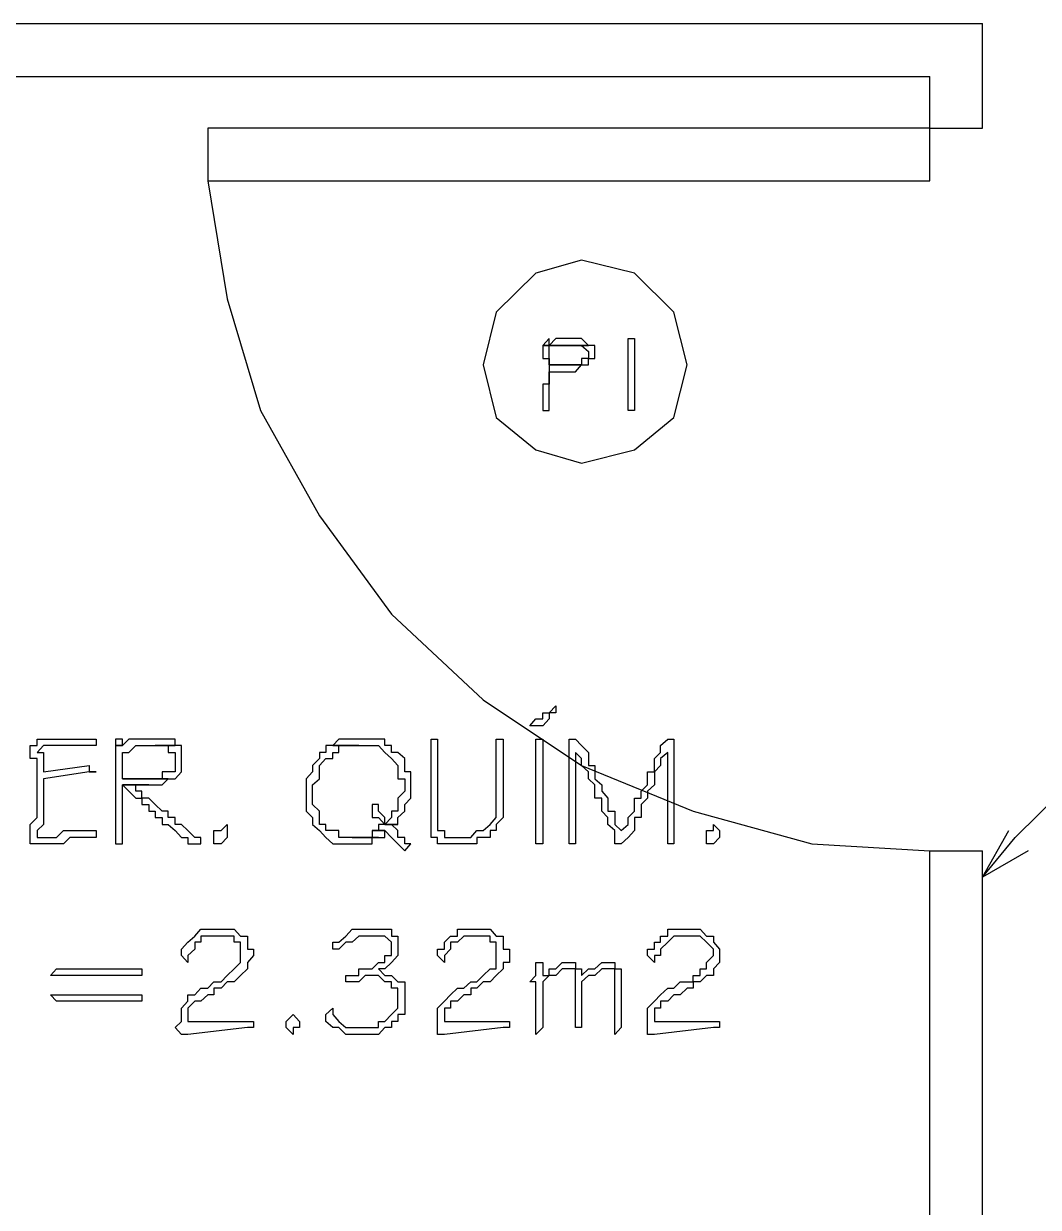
# Model space of a CAD drawing. Header units: millimetres. Extents: x -518.8 to -461.2, y 3.5 to 44.2.
# Drawn here: x -471.917 to -470.933, y 26.105 to 27.253 of the extents above; entities that cross this region are included whole.
import ezdxf

# ---------------------------------------------------------------- set-up
doc = ezdxf.new("R2010")
doc.units = ezdxf.units.MM
doc.header["$MEASUREMENT"] = 0
for name, color, linetype in [('10', 10, 'Continuous'), ('12', 12, 'Continuous'), ('16', 16, 'Continuous'), ('5', 5, 'Continuous'), ('6', 6, 'Continuous'), ('MYSOLIDS', 7, 'Continuous')]:
    doc.layers.add(name, color=color, linetype=linetype)

msp = doc.modelspace()

# ---------------------------------------------------------------- linework, layer by layer
at = {"layer": '10'}
for points in [[(-470.9872, 27.1511), (-470.9872, 27.2526)], [(-471.0384, 27.1511), (-471.0384, 27.2015)], [(-471.0384, 27.1511), (-470.9872, 27.1511)], [(-471.0384, 26.4503), (-470.9872, 26.4503)]]:
    msp.add_lwpolyline(points, dxfattribs=at)
at = {"layer": '12'}
msp.add_lwpolyline([(-471.2737, 26.9218), (-471.2865, 26.9729), (-471.3248, 27.0105), (-471.376, 27.0233), (-471.4203, 27.0105), (-471.4587, 26.9729), (-471.4714, 26.9218), (-471.4587, 26.8706), (-471.4203, 26.8391), (-471.376, 26.8263), (-471.3248, 26.8391), (-471.2865, 26.8706), (-471.2737, 26.9218)], dxfattribs=at)
at = {"layer": '16'}
for points in [[(-470.9872, 26.4248), (-470.9557, 26.4631), (-470.5098, 26.903), (-470.3128, 26.903)], [(-470.9429, 26.4503), (-470.9872, 26.4248), (-470.9617, 26.4699)]]:
    msp.add_lwpolyline(points, dxfattribs=at)
at = {"layer": '5'}
for points in [[(-472.5406, 27.2526), (-470.9872, 27.2526)], [(-472.5406, 27.2015), (-471.0384, 27.2015)], [(-471.7384, 27.1), (-471.0384, 27.1), (-471.0384, 27.1511), (-471.7384, 27.1511), (-471.7384, 27.1)], [(-471.5414, 25.6488), (-471.0384, 25.6488), (-471.0384, 26.4503)], [(-471.5414, 25.5977), (-470.9872, 25.5977), (-470.9872, 25.5977), (-470.9872, 26.4503)]]:
    msp.add_lwpolyline(points, dxfattribs=at)
at = {"layer": '6'}
msp.add_lwpolyline([(-471.7384, 27.1), (-471.7196, 26.9857), (-471.6872, 26.8774), (-471.6301, 26.7751), (-471.5602, 26.6797), (-471.4714, 26.5969), (-471.376, 26.533), (-471.2677, 26.4887), (-471.1527, 26.4571), (-471.0384, 26.4503)], dxfattribs=at)
at = {"layer": 'MYSOLIDS'}
for points in [[(-471.4075, 26.9473), (-471.4075, 26.9473), (-471.4136, 26.9406), (-471.4136, 26.9406), (-471.4136, 26.9406), (-471.382, 26.9406), (-471.382, 26.9406), (-471.382, 26.9406), (-471.376, 26.9406), (-471.376, 26.9406), (-471.376, 26.9406), (-471.3692, 26.9345), (-471.3692, 26.9345), (-471.3692, 26.9345), (-471.3692, 26.9278), (-471.376, 26.9278), (-471.376, 26.9278), (-471.376, 26.9218), (-471.382, 26.9218), (-471.382, 26.9218), (-471.382, 26.9218), (-471.388, 26.9218), (-471.388, 26.9218), (-471.3948, 26.9218), (-471.3948, 26.9218), (-471.4008, 26.9218), (-471.4075, 26.9218), (-471.376, 26.9218), (-471.376, 26.9218), (-471.3692, 26.9218), (-471.3692, 26.9278), (-471.3692, 26.9278), (-471.3632, 26.9278), (-471.3632, 26.9345), (-471.3632, 26.9345), (-471.3632, 26.9406), (-471.3692, 26.9406), (-471.3692, 26.9406), (-471.3692, 26.9406), (-471.4075, 26.9406), (-471.4075, 26.9473), (-471.4075, 26.9473), (-471.4075, 26.9473)], [(-471.382, 26.9473), (-471.388, 26.9473), (-471.388, 26.9473), (-471.3948, 26.9473), (-471.3948, 26.9473), (-471.4008, 26.9473), (-471.4008, 26.9473), (-471.4075, 26.9406), (-471.3692, 26.9406), (-471.376, 26.9473), (-471.376, 26.9473), (-471.382, 26.9473), (-471.382, 26.9473), (-471.382, 26.9473)], [(-471.3308, 26.8774), (-471.3308, 26.8834), (-471.3308, 26.8834), (-471.3308, 26.8834), (-471.3308, 26.8902), (-471.3308, 26.8902), (-471.3308, 26.8962), (-471.3308, 26.9022), (-471.3308, 26.9022), (-471.3308, 26.909), (-471.3308, 26.909), (-471.3308, 26.915), (-471.3308, 26.915), (-471.3308, 26.9218), (-471.3308, 26.9218), (-471.3308, 26.9278), (-471.3308, 26.9278), (-471.3308, 26.9278), (-471.3308, 26.9345), (-471.3308, 26.9345), (-471.3308, 26.9406), (-471.3308, 26.9406), (-471.3308, 26.9473), (-471.3308, 26.9473), (-471.3248, 26.9473), (-471.3248, 26.9473), (-471.3248, 26.9473), (-471.3248, 26.9473), (-471.3248, 26.9406), (-471.3248, 26.9406), (-471.3248, 26.9345), (-471.3248, 26.9345), (-471.3248, 26.9278), (-471.3248, 26.9278), (-471.3248, 26.9218), (-471.3248, 26.9218), (-471.3248, 26.915), (-471.3248, 26.915), (-471.3248, 26.909), (-471.3248, 26.909), (-471.3248, 26.9022), (-471.3248, 26.9022), (-471.3248, 26.8962), (-471.3248, 26.8962), (-471.3248, 26.8902), (-471.3248, 26.8902), (-471.3248, 26.8834), (-471.3248, 26.8834), (-471.3248, 26.8774), (-471.3248, 26.8774), (-471.3248, 26.8774), (-471.3248, 26.8774), (-471.3308, 26.8774), (-471.3308, 26.8774), (-471.3308, 26.8774), (-471.3308, 26.8774), (-471.3308, 26.8774), (-471.3308, 26.8774), (-471.3308, 26.8774), (-471.3308, 26.8774), (-471.3308, 26.8774)], [(-471.4136, 26.9406), (-471.4136, 26.9406), (-471.4136, 26.9406), (-471.4136, 26.9345), (-471.4136, 26.9345), (-471.4136, 26.9278), (-471.4075, 26.9278), (-471.4075, 26.9218), (-471.4075, 26.9218), (-471.4075, 26.915), (-471.4075, 26.915), (-471.4075, 26.909), (-471.4075, 26.909), (-471.4075, 26.903), (-471.4136, 26.903), (-471.4136, 26.8962), (-471.4136, 26.8962), (-471.4136, 26.8902), (-471.4136, 26.8902), (-471.4136, 26.8834), (-471.4136, 26.8834), (-471.4136, 26.8774), (-471.4136, 26.8774), (-471.4075, 26.8774), (-471.4075, 26.8774), (-471.4075, 26.8774), (-471.4075, 26.8774), (-471.4075, 26.8834), (-471.4075, 26.8834), (-471.4075, 26.8902), (-471.4075, 26.8902), (-471.4075, 26.8962), (-471.4075, 26.8962), (-471.4075, 26.903), (-471.4075, 26.909), (-471.4075, 26.909), (-471.4075, 26.909), (-471.4075, 26.915), (-471.4075, 26.915), (-471.4008, 26.915), (-471.4008, 26.915), (-471.4008, 26.915), (-471.3948, 26.915), (-471.388, 26.915), (-471.388, 26.915), (-471.382, 26.915), (-471.382, 26.915), (-471.376, 26.9218), (-471.376, 26.9218), (-471.376, 26.9218), (-471.4075, 26.9218), (-471.4075, 26.9218), (-471.4075, 26.9278), (-471.4075, 26.9278), (-471.4075, 26.9278), (-471.4075, 26.9345), (-471.4075, 26.9345), (-471.4075, 26.9406), (-471.4008, 26.9406), (-471.4008, 26.9406), (-471.3948, 26.9406), (-471.3948, 26.9406), (-471.3948, 26.9406), (-471.388, 26.9406), (-471.388, 26.9406), (-471.382, 26.9406), (-471.4136, 26.9406), (-471.4136, 26.9406)], [(-471.4263, 26.5714), (-471.4263, 26.5714), (-471.4203, 26.5782), (-471.4203, 26.5782), (-471.4136, 26.5782), (-471.4136, 26.5842), (-471.4075, 26.5842), (-471.4075, 26.5842), (-471.4008, 26.5909), (-471.4008, 26.5909), (-471.4008, 26.5909), (-471.4008, 26.5909), (-471.4008, 26.5909), (-471.4008, 26.5909), (-471.4008, 26.5842), (-471.4008, 26.5842), (-471.4075, 26.5842), (-471.4075, 26.5782), (-471.4075, 26.5782), (-471.4136, 26.5714), (-471.4203, 26.5714), (-471.4203, 26.5714), (-471.4263, 26.5714), (-471.4263, 26.5714), (-471.4263, 26.5714), (-471.4263, 26.5714), (-471.4263, 26.5714), (-471.4263, 26.5714), (-471.4263, 26.5714), (-471.4263, 26.5714), (-471.4263, 26.5714)], [(-471.8978, 26.527), (-471.8534, 26.533), (-471.8534, 26.533), (-471.8534, 26.527), (-471.8534, 26.527), (-471.8466, 26.527), (-471.8466, 26.527), (-471.8534, 26.527), (-471.8534, 26.527), (-471.8534, 26.527), (-471.8534, 26.527), (-471.8978, 26.5203), (-471.8978, 26.5142), (-471.8978, 26.5142), (-471.8978, 26.5142), (-471.8978, 26.5142), (-471.8978, 26.5082), (-471.8978, 26.5082), (-471.8978, 26.5015), (-471.8978, 26.4954), (-471.8978, 26.4954), (-471.8978, 26.4887), (-471.8978, 26.4827), (-471.8978, 26.4827), (-471.8978, 26.4759), (-471.9038, 26.4699), (-471.9038, 26.4631), (-471.9038, 26.4631), (-471.8978, 26.4631), (-471.891, 26.4631), (-471.885, 26.4631), (-471.885, 26.4631), (-471.8782, 26.4699), (-471.8722, 26.4699), (-471.8722, 26.4699), (-471.8654, 26.4699), (-471.8594, 26.4699), (-471.8594, 26.4699), (-471.8534, 26.4699), (-471.8534, 26.4699), (-471.8466, 26.4699), (-471.8466, 26.4699), (-471.8466, 26.4631), (-471.8466, 26.4631), (-471.8466, 26.4631), (-471.8534, 26.4631), (-471.8594, 26.4631), (-471.8594, 26.4631), (-471.8654, 26.4631), (-471.8654, 26.4631), (-471.8722, 26.4631), (-471.8782, 26.4571), (-471.885, 26.4571), (-471.885, 26.4571), (-471.891, 26.4571), (-471.8978, 26.4571), (-471.8978, 26.4571), (-471.9038, 26.4571), (-471.9038, 26.4571), (-471.9105, 26.4571), (-471.9105, 26.4571), (-471.9105, 26.4631), (-471.9105, 26.4631), (-471.9105, 26.4699), (-471.9105, 26.4699), (-471.9105, 26.4759), (-471.9105, 26.4759), (-471.9038, 26.4827), (-471.9038, 26.4887), (-471.9038, 26.4954), (-471.9038, 26.4954), (-471.9038, 26.5015), (-471.9038, 26.5082), (-471.9038, 26.5082), (-471.9038, 26.5142), (-471.9038, 26.5203), (-471.9038, 26.5203), (-471.9038, 26.527), (-471.9038, 26.533), (-471.9038, 26.5398), (-471.9105, 26.5398), (-471.9105, 26.5458), (-471.9105, 26.5458), (-471.9105, 26.5526), (-471.9105, 26.5526), (-471.9038, 26.5526), (-471.9038, 26.5526), (-471.9038, 26.5586), (-471.9038, 26.5586), (-471.8978, 26.5586), (-471.891, 26.5586), (-471.885, 26.5586), (-471.885, 26.5586), (-471.885, 26.5586), (-471.8782, 26.5586), (-471.8782, 26.5586), (-471.8722, 26.5586), (-471.8654, 26.5586), (-471.8594, 26.5586), (-471.8594, 26.5586), (-471.8534, 26.5586), (-471.8534, 26.5586), (-471.8534, 26.5586), (-471.8466, 26.5586), (-471.8466, 26.5586), (-471.8466, 26.5526), (-471.8466, 26.5526), (-471.8466, 26.5526), (-471.8466, 26.5526), (-471.8534, 26.5526), (-471.8534, 26.5526), (-471.8594, 26.5526), (-471.8654, 26.5526), (-471.8722, 26.5526), (-471.8782, 26.5526), (-471.885, 26.5526), (-471.891, 26.5526), (-471.891, 26.5526), (-471.8978, 26.5526), (-471.9038, 26.5458), (-471.8978, 26.5458), (-471.8978, 26.5398), (-471.8978, 26.5398), (-471.8978, 26.533), (-471.8978, 26.527), (-471.8978, 26.527), (-471.8978, 26.527), (-471.8978, 26.527), (-471.8978, 26.527)], [(-471.7895, 26.5586), (-471.7895, 26.5586), (-471.7895, 26.5586), (-471.7955, 26.5586), (-471.8023, 26.5586), (-471.8023, 26.5586), (-471.8083, 26.5586), (-471.8083, 26.5586), (-471.8151, 26.5586), (-471.8211, 26.5526), (-471.8278, 26.5526), (-471.8278, 26.4631), (-471.8278, 26.4571), (-471.8211, 26.4571), (-471.8211, 26.4571), (-471.8211, 26.4631), (-471.8211, 26.4631), (-471.8211, 26.5142), (-471.7955, 26.5142), (-471.7955, 26.5142), (-471.7895, 26.5142), (-471.7827, 26.5142), (-471.7827, 26.5142), (-471.7767, 26.5203), (-471.8211, 26.5203), (-471.8211, 26.5458), (-471.8211, 26.5458), (-471.8151, 26.5458), (-471.8083, 26.5526), (-471.8083, 26.5526), (-471.8023, 26.5526), (-471.7955, 26.5526), (-471.7895, 26.5526), (-471.7895, 26.5526), (-471.7699, 26.5526), (-471.7699, 26.5526), (-471.7699, 26.5586), (-471.7767, 26.5586), (-471.7827, 26.5586), (-471.7895, 26.5586), (-471.7895, 26.5586)], [(-471.8211, 26.5586), (-471.8278, 26.5586), (-471.8278, 26.5526), (-471.8211, 26.5526), (-471.8211, 26.5586), (-471.8211, 26.5586), (-471.8211, 26.5586)], [(-471.5918, 26.5586), (-471.5918, 26.5586), (-471.5985, 26.5586), (-471.5985, 26.5586), (-471.6045, 26.5586), (-471.6113, 26.5586), (-471.6113, 26.5586), (-471.6173, 26.5526), (-471.5918, 26.5526), (-471.5918, 26.5526), (-471.5857, 26.5526), (-471.579, 26.5526), (-471.579, 26.5526), (-471.573, 26.5526), (-471.5669, 26.5458), (-471.5669, 26.5458), (-471.5602, 26.5398), (-471.5602, 26.5398), (-471.5542, 26.533), (-471.5542, 26.533), (-471.5542, 26.527), (-471.5542, 26.5203), (-471.5474, 26.5203), (-471.5474, 26.5142), (-471.5474, 26.5142), (-471.5474, 26.5082), (-471.5542, 26.5015), (-471.5542, 26.5015), (-471.5542, 26.4954), (-471.5542, 26.4954), (-471.5542, 26.4887), (-471.5602, 26.4887), (-471.5602, 26.4827), (-471.5669, 26.4759), (-471.5542, 26.4759), (-471.5542, 26.4827), (-471.5542, 26.4827), (-471.5474, 26.4887), (-471.5474, 26.4954), (-471.5474, 26.4954), (-471.5414, 26.5015), (-471.5414, 26.5082), (-471.5414, 26.5082), (-471.5414, 26.5142), (-471.5414, 26.5142), (-471.5414, 26.5203), (-471.5414, 26.527), (-471.5474, 26.527), (-471.5474, 26.533), (-471.5474, 26.5398), (-471.5474, 26.5398), (-471.5542, 26.5458), (-471.5542, 26.5458), (-471.5602, 26.5458), (-471.5602, 26.5526), (-471.5669, 26.5526), (-471.5669, 26.5586), (-471.573, 26.5586), (-471.579, 26.5586), (-471.579, 26.5586), (-471.5857, 26.5586), (-471.5918, 26.5586), (-471.5918, 26.5586)], [(-471.5218, 26.5526), (-471.5218, 26.5586), (-471.5218, 26.5586), (-471.5218, 26.5586), (-471.5218, 26.5586), (-471.5158, 26.5586), (-471.5158, 26.5586), (-471.5158, 26.5526), (-471.5158, 26.5526), (-471.5158, 26.4827), (-471.5158, 26.4827), (-471.5158, 26.4759), (-471.5158, 26.4699), (-471.509, 26.4699), (-471.509, 26.4631), (-471.503, 26.4631), (-471.4963, 26.4631), (-471.4963, 26.4631), (-471.4963, 26.4631), (-471.4902, 26.4631), (-471.4835, 26.4631), (-471.4835, 26.4631), (-471.4775, 26.4699), (-471.4714, 26.4699), (-471.4714, 26.4699), (-471.4647, 26.4759), (-471.4647, 26.4759), (-471.4647, 26.4759), (-471.4587, 26.4827), (-471.4587, 26.4887), (-471.4587, 26.4887), (-471.4587, 26.4954), (-471.4587, 26.4954), (-471.4587, 26.5015), (-471.4587, 26.5082), (-471.4587, 26.5082), (-471.4587, 26.5142), (-471.4587, 26.5203), (-471.4587, 26.527), (-471.4587, 26.533), (-471.4587, 26.533), (-471.4587, 26.5398), (-471.4587, 26.5458), (-471.4587, 26.5526), (-471.4587, 26.5526), (-471.4587, 26.5526), (-471.4587, 26.5586), (-471.4587, 26.5586), (-471.4519, 26.5586), (-471.4519, 26.5586), (-471.4519, 26.5586), (-471.4519, 26.5526), (-471.4519, 26.5526), (-471.4519, 26.5458), (-471.4519, 26.5398), (-471.4519, 26.533), (-471.4519, 26.533), (-471.4519, 26.5203), (-471.4519, 26.5142), (-471.4519, 26.5142), (-471.4519, 26.5082), (-471.4519, 26.5015), (-471.4519, 26.4954), (-471.4519, 26.4954), (-471.4519, 26.4954), (-471.4519, 26.4887), (-471.4519, 26.4827), (-471.4519, 26.4827), (-471.4519, 26.4827), (-471.4587, 26.4759), (-471.4587, 26.4699), (-471.4647, 26.4699), (-471.4647, 26.4631), (-471.4714, 26.4631), (-471.4714, 26.4631), (-471.4775, 26.4631), (-471.4775, 26.4571), (-471.4835, 26.4571), (-471.4902, 26.4571), (-471.4963, 26.4571), (-471.4963, 26.4571), (-471.4963, 26.4571), (-471.503, 26.4571), (-471.509, 26.4571), (-471.5158, 26.4571), (-471.5158, 26.4631), (-471.5158, 26.4631), (-471.5218, 26.4631), (-471.5218, 26.4699), (-471.5218, 26.4759), (-471.5218, 26.4759), (-471.5218, 26.4827), (-471.5218, 26.4887), (-471.5218, 26.5526), (-471.5218, 26.5526), (-471.5218, 26.5526)], [(-471.4136, 26.5015), (-471.4136, 26.4954), (-471.4136, 26.4887), (-471.4136, 26.4887), (-471.4136, 26.4827), (-471.4136, 26.4759), (-471.4136, 26.4699), (-471.4136, 26.4631), (-471.4136, 26.4631), (-471.4136, 26.4631), (-471.4136, 26.4571), (-471.4136, 26.4571), (-471.4203, 26.4571), (-471.4203, 26.4571), (-471.4203, 26.4571), (-471.4203, 26.4571), (-471.4203, 26.4631), (-471.4203, 26.4631), (-471.4203, 26.4631), (-471.4203, 26.4631), (-471.4203, 26.4631), (-471.4203, 26.4699), (-471.4203, 26.4759), (-471.4203, 26.4759), (-471.4203, 26.4827), (-471.4203, 26.4887), (-471.4203, 26.4954), (-471.4203, 26.5015), (-471.4203, 26.5015), (-471.4203, 26.5082), (-471.4203, 26.5142), (-471.4203, 26.5203), (-471.4203, 26.5203), (-471.4203, 26.527), (-471.4203, 26.533), (-471.4203, 26.5398), (-471.4203, 26.5398), (-471.4203, 26.5458), (-471.4203, 26.5526), (-471.4203, 26.5526), (-471.4203, 26.5526), (-471.4203, 26.5526), (-471.4203, 26.5586), (-471.4203, 26.5586), (-471.4203, 26.5586), (-471.4203, 26.5586), (-471.4136, 26.5586), (-471.4136, 26.5586), (-471.4136, 26.5526), (-471.4136, 26.5526), (-471.4136, 26.5458), (-471.4136, 26.5458), (-471.4136, 26.5458), (-471.4136, 26.5398), (-471.4136, 26.533), (-471.4136, 26.533), (-471.4136, 26.527), (-471.4136, 26.5203), (-471.4136, 26.5142), (-471.4136, 26.5142), (-471.4136, 26.5082), (-471.4136, 26.5015), (-471.4136, 26.5015), (-471.4136, 26.5015), (-471.4136, 26.5015), (-471.4136, 26.5015)], [(-471.382, 26.5458), (-471.382, 26.5398), (-471.382, 26.533), (-471.382, 26.527), (-471.382, 26.527), (-471.382, 26.5203), (-471.382, 26.5142), (-471.382, 26.5142), (-471.382, 26.5082), (-471.382, 26.5015), (-471.382, 26.5015), (-471.382, 26.4954), (-471.382, 26.4954), (-471.382, 26.4887), (-471.382, 26.4827), (-471.382, 26.4827), (-471.382, 26.4759), (-471.382, 26.4699), (-471.382, 26.4699), (-471.382, 26.4631), (-471.382, 26.4571), (-471.382, 26.4571), (-471.382, 26.4571), (-471.382, 26.4571), (-471.388, 26.4571), (-471.388, 26.4571), (-471.388, 26.4631), (-471.388, 26.4631), (-471.388, 26.4631), (-471.388, 26.4631), (-471.388, 26.4699), (-471.388, 26.4759), (-471.388, 26.4759), (-471.388, 26.4827), (-471.388, 26.4887), (-471.388, 26.4954), (-471.388, 26.4954), (-471.388, 26.5015), (-471.388, 26.5082), (-471.388, 26.5142), (-471.388, 26.5142), (-471.388, 26.5203), (-471.388, 26.527), (-471.388, 26.533), (-471.388, 26.533), (-471.388, 26.5398), (-471.388, 26.5458), (-471.388, 26.5458), (-471.388, 26.5458), (-471.388, 26.5526), (-471.388, 26.5526), (-471.388, 26.5586), (-471.388, 26.5586), (-471.382, 26.5586), (-471.382, 26.5586), (-471.382, 26.5586), (-471.376, 26.5526), (-471.376, 26.5526), (-471.3692, 26.5458), (-471.3692, 26.5398), (-471.3692, 26.5398), (-471.3692, 26.533), (-471.3632, 26.533), (-471.3632, 26.527), (-471.3632, 26.527), (-471.3632, 26.5203), (-471.3564, 26.5142), (-471.3564, 26.5142), (-471.3564, 26.5082), (-471.3504, 26.5015), (-471.3504, 26.5015), (-471.3504, 26.4954), (-471.3504, 26.4887), (-471.3436, 26.4887), (-471.3436, 26.4827), (-471.3436, 26.4759), (-471.3376, 26.4699), (-471.3376, 26.4699), (-471.3376, 26.4699), (-471.3376, 26.4699), (-471.3376, 26.4699), (-471.3308, 26.4759), (-471.3308, 26.4827), (-471.3308, 26.4827), (-471.3248, 26.4887), (-471.3248, 26.4887), (-471.3248, 26.4954), (-471.3248, 26.5015), (-471.3181, 26.5015), (-471.3181, 26.5082), (-471.3121, 26.5142), (-471.3121, 26.5203), (-471.3121, 26.527), (-471.3053, 26.527), (-471.3053, 26.533), (-471.3053, 26.5398), (-471.2993, 26.5458), (-471.2993, 26.5458), (-471.2993, 26.5458), (-471.2993, 26.5526), (-471.2925, 26.5586), (-471.2925, 26.5586), (-471.2925, 26.5586), (-471.2925, 26.5586), (-471.2865, 26.5586), (-471.2865, 26.5586), (-471.2865, 26.5526), (-471.2865, 26.5526), (-471.2865, 26.4631), (-471.2865, 26.4571), (-471.2865, 26.4571), (-471.2925, 26.4571), (-471.2925, 26.4571), (-471.2925, 26.4571), (-471.2925, 26.4571), (-471.2925, 26.4631), (-471.2925, 26.4631), (-471.2925, 26.5458), (-471.2993, 26.5398), (-471.2993, 26.533), (-471.3053, 26.527), (-471.3053, 26.5203), (-471.3053, 26.5142), (-471.3121, 26.5082), (-471.3121, 26.5015), (-471.3121, 26.5015), (-471.3181, 26.4954), (-471.3181, 26.4887), (-471.3181, 26.4887), (-471.3181, 26.4827), (-471.3248, 26.4827), (-471.3248, 26.4759), (-471.3248, 26.4759), (-471.3248, 26.4759), (-471.3248, 26.4699), (-471.3308, 26.4631), (-471.3308, 26.4631), (-471.3376, 26.4571), (-471.3376, 26.4571), (-471.3376, 26.4571), (-471.3436, 26.4571), (-471.3436, 26.4571), (-471.3436, 26.4631), (-471.3436, 26.4631), (-471.3436, 26.4699), (-471.3436, 26.4699), (-471.3504, 26.4759), (-471.3504, 26.4827), (-471.3504, 26.4827), (-471.3564, 26.4887), (-471.3564, 26.4954), (-471.3564, 26.5015), (-471.3632, 26.5015), (-471.3632, 26.5082), (-471.3632, 26.5142), (-471.3632, 26.5142), (-471.3692, 26.5203), (-471.3692, 26.527), (-471.3692, 26.527), (-471.376, 26.533), (-471.376, 26.533), (-471.376, 26.5398), (-471.376, 26.5398), (-471.382, 26.5458), (-471.382, 26.5458), (-471.382, 26.5458), (-471.382, 26.5458)], [(-471.7699, 26.5526), (-471.7895, 26.5526), (-471.7895, 26.5526), (-471.7827, 26.5526), (-471.7767, 26.5526), (-471.7767, 26.5458), (-471.7699, 26.5458), (-471.7699, 26.5458), (-471.7699, 26.5398), (-471.7699, 26.533), (-471.7699, 26.533), (-471.7699, 26.527), (-471.7767, 26.527), (-471.7827, 26.527), (-471.7827, 26.5203), (-471.7827, 26.5203), (-471.7895, 26.5203), (-471.7955, 26.5203), (-471.7955, 26.5203), (-471.8023, 26.5203), (-471.8083, 26.5203), (-471.8151, 26.5203), (-471.8211, 26.5203), (-471.7767, 26.5203), (-471.7767, 26.5203), (-471.7699, 26.5203), (-471.7699, 26.5203), (-471.7639, 26.527), (-471.7639, 26.527), (-471.7639, 26.533), (-471.7639, 26.5398), (-471.7639, 26.5398), (-471.7639, 26.5458), (-471.7639, 26.5526), (-471.7699, 26.5526), (-471.7699, 26.5526)], [(-471.6173, 26.5526), (-471.6241, 26.5526), (-471.6241, 26.5458), (-471.6301, 26.5458), (-471.6301, 26.5458), (-471.6301, 26.5398), (-471.6369, 26.533), (-471.6369, 26.533), (-471.6369, 26.527), (-471.6369, 26.527), (-471.6429, 26.5203), (-471.6429, 26.5142), (-471.6429, 26.5082), (-471.6429, 26.5082), (-471.6429, 26.5015), (-471.6429, 26.4954), (-471.6429, 26.4954), (-471.6429, 26.4887), (-471.6369, 26.4827), (-471.6369, 26.4827), (-471.6369, 26.4759), (-471.6301, 26.4699), (-471.6301, 26.4699), (-471.6301, 26.4699), (-471.6241, 26.4631), (-471.6241, 26.4631), (-471.6173, 26.4571), (-471.6113, 26.4571), (-471.6113, 26.4571), (-471.6045, 26.4571), (-471.5985, 26.4571), (-471.5918, 26.4571), (-471.5918, 26.4571), (-471.5857, 26.4571), (-471.579, 26.4571), (-471.579, 26.4631), (-471.573, 26.4631), (-471.5985, 26.4631), (-471.5985, 26.4631), (-471.6045, 26.4631), (-471.6113, 26.4631), (-471.6113, 26.4699), (-471.6173, 26.4699), (-471.6241, 26.4699), (-471.6241, 26.4759), (-471.6241, 26.4759), (-471.6301, 26.4759), (-471.6301, 26.4827), (-471.6301, 26.4887), (-471.6301, 26.4887), (-471.6369, 26.4954), (-471.6369, 26.5015), (-471.6369, 26.5082), (-471.6369, 26.5082), (-471.6369, 26.5142), (-471.6369, 26.5142), (-471.6301, 26.5203), (-471.6301, 26.527), (-471.6301, 26.527), (-471.6301, 26.533), (-471.6241, 26.5398), (-471.6241, 26.5398), (-471.6173, 26.5398), (-471.6173, 26.5458), (-471.6113, 26.5458), (-471.6113, 26.5526), (-471.6045, 26.5526), (-471.5985, 26.5526), (-471.5985, 26.5526), (-471.5918, 26.5526), (-471.6173, 26.5526), (-471.6173, 26.5526)], [(-471.7955, 26.5142), (-471.8211, 26.5142), (-471.8151, 26.5082), (-471.8151, 26.5082), (-471.8083, 26.5015), (-471.8023, 26.5015), (-471.8023, 26.4954), (-471.7955, 26.4954), (-471.7955, 26.4887), (-471.7895, 26.4887), (-471.7895, 26.4827), (-471.7827, 26.4827), (-471.7827, 26.4759), (-471.7767, 26.4759), (-471.7767, 26.4759), (-471.7699, 26.4699), (-471.7699, 26.4699), (-471.7639, 26.4631), (-471.7579, 26.4631), (-471.7579, 26.4571), (-471.7511, 26.4571), (-471.7511, 26.4571), (-471.7451, 26.4571), (-471.7451, 26.4571), (-471.7451, 26.4571), (-471.7451, 26.4571), (-471.7451, 26.4631), (-471.7511, 26.4631), (-471.7511, 26.4631), (-471.7579, 26.4699), (-471.7579, 26.4699), (-471.7579, 26.4699), (-471.7639, 26.4759), (-471.7699, 26.4759), (-471.7699, 26.4827), (-471.7767, 26.4827), (-471.7767, 26.4887), (-471.7827, 26.4887), (-471.7827, 26.4887), (-471.7895, 26.4954), (-471.7895, 26.4954), (-471.7955, 26.5015), (-471.8023, 26.5015), (-471.8023, 26.5082), (-471.8083, 26.5082), (-471.8083, 26.5142), (-471.8083, 26.5142), (-471.8023, 26.5142), (-471.7955, 26.5142), (-471.7955, 26.5142)], [(-471.579, 26.4954), (-471.579, 26.4954), (-471.579, 26.4887), (-471.579, 26.4887), (-471.579, 26.4887), (-471.579, 26.4827), (-471.573, 26.4827), (-471.5669, 26.4759), (-471.5669, 26.4759), (-471.573, 26.4759), (-471.573, 26.4699), (-471.579, 26.4699), (-471.5669, 26.4699), (-471.5602, 26.4631), (-471.5602, 26.4631), (-471.5542, 26.4571), (-471.5542, 26.4571), (-471.5474, 26.4503), (-471.5474, 26.4503), (-471.5474, 26.4503), (-471.5414, 26.4571), (-471.5474, 26.4571), (-471.5474, 26.4631), (-471.5542, 26.4631), (-471.5542, 26.4699), (-471.5602, 26.4759), (-471.5542, 26.4759), (-471.5669, 26.4759), (-471.5669, 26.4827), (-471.5669, 26.4827), (-471.573, 26.4887), (-471.573, 26.4887), (-471.573, 26.4954), (-471.579, 26.4954), (-471.579, 26.4954)], [(-471.7256, 26.4571), (-471.7324, 26.4571), (-471.7324, 26.4571), (-471.7324, 26.4631), (-471.7324, 26.4631), (-471.7324, 26.4699), (-471.7256, 26.4699), (-471.7256, 26.4699), (-471.7196, 26.4759), (-471.7196, 26.4699), (-471.7196, 26.4699), (-471.7196, 26.4699), (-471.7196, 26.4699), (-471.7196, 26.4631), (-471.7196, 26.4631), (-471.7256, 26.4571), (-471.7256, 26.4571), (-471.7256, 26.4571), (-471.7256, 26.4571), (-471.7256, 26.4571)], [(-471.2481, 26.4571), (-471.2549, 26.4571), (-471.2549, 26.4571), (-471.2549, 26.4631), (-471.2549, 26.4631), (-471.2549, 26.4699), (-471.2549, 26.4699), (-471.2481, 26.4699), (-471.2481, 26.4759), (-471.2421, 26.4699), (-471.2421, 26.4699), (-471.2421, 26.4699), (-471.2421, 26.4699), (-471.2421, 26.4631), (-471.2421, 26.4631), (-471.2481, 26.4571), (-471.2481, 26.4571), (-471.2481, 26.4571), (-471.2481, 26.4571), (-471.2481, 26.4571)], [(-471.579, 26.4699), (-471.579, 26.4631), (-471.5857, 26.4631), (-471.5857, 26.4631), (-471.5918, 26.4631), (-471.5985, 26.4631), (-471.573, 26.4631), (-471.5669, 26.4631), (-471.5669, 26.4699), (-471.579, 26.4699), (-471.579, 26.4699)], [(-471.7579, 26.2849), (-471.7, 26.2849), (-471.694, 26.2849), (-471.694, 26.2849), (-471.694, 26.2789), (-471.694, 26.2789), (-471.694, 26.2789), (-471.694, 26.2789), (-471.7, 26.2789), (-471.7, 26.2789), (-471.7579, 26.2721), (-471.7639, 26.2721), (-471.7639, 26.2721), (-471.7639, 26.2721), (-471.7639, 26.2721), (-471.7639, 26.2721), (-471.7639, 26.2721), (-471.7699, 26.2789), (-471.7699, 26.2789), (-471.7639, 26.2849), (-471.7639, 26.2917), (-471.7639, 26.2917), (-471.7639, 26.2977), (-471.7639, 26.2977), (-471.7579, 26.3045), (-471.7579, 26.3045), (-471.7579, 26.3105), (-471.7511, 26.3105), (-471.7511, 26.3105), (-471.7451, 26.3172), (-471.7451, 26.3172), (-471.7384, 26.3172), (-471.7324, 26.3233), (-471.7256, 26.3233), (-471.7256, 26.3233), (-471.7196, 26.3293), (-471.7196, 26.3293), (-471.7196, 26.3293), (-471.7128, 26.336), (-471.7128, 26.336), (-471.7068, 26.3421), (-471.7068, 26.3421), (-471.7068, 26.3488), (-471.7068, 26.3488), (-471.7068, 26.3548), (-471.7068, 26.3616), (-471.7068, 26.3616), (-471.7128, 26.3616), (-471.7128, 26.3676), (-471.7196, 26.3676), (-471.7256, 26.3676), (-471.7256, 26.3676), (-471.7324, 26.3676), (-471.7384, 26.3676), (-471.7384, 26.3676), (-471.7451, 26.3676), (-471.7451, 26.3616), (-471.7511, 26.3616), (-471.7511, 26.3548), (-471.7511, 26.3548), (-471.7579, 26.3488), (-471.7579, 26.3488), (-471.7579, 26.3488), (-471.7579, 26.3421), (-471.7639, 26.3488), (-471.7639, 26.3488), (-471.7639, 26.3488), (-471.7639, 26.3488), (-471.7639, 26.3548), (-471.7639, 26.3548), (-471.7579, 26.3616), (-471.7579, 26.3616), (-471.7579, 26.3616), (-471.7511, 26.3676), (-471.7511, 26.3676), (-471.7451, 26.3744), (-471.7451, 26.3744), (-471.7384, 26.3744), (-471.7324, 26.3744), (-471.7256, 26.3744), (-471.7256, 26.3744), (-471.7196, 26.3744), (-471.7196, 26.3744), (-471.7128, 26.3744), (-471.7068, 26.3676), (-471.7068, 26.3676), (-471.7068, 26.3676), (-471.7, 26.3676), (-471.7, 26.3616), (-471.7, 26.3548), (-471.694, 26.3548), (-471.694, 26.3488), (-471.7, 26.3421), (-471.7, 26.3421), (-471.7, 26.336), (-471.7, 26.336), (-471.7068, 26.3293), (-471.7068, 26.3293), (-471.7068, 26.3293), (-471.7128, 26.3233), (-471.7128, 26.3233), (-471.7196, 26.3233), (-471.7256, 26.3172), (-471.7324, 26.3172), (-471.7324, 26.3105), (-471.7384, 26.3105), (-471.7384, 26.3105), (-471.7451, 26.3045), (-471.7511, 26.3045), (-471.7511, 26.3045), (-471.7579, 26.2977), (-471.7579, 26.2977), (-471.7579, 26.2917), (-471.7579, 26.2849), (-471.7579, 26.2849), (-471.7579, 26.2849), (-471.7579, 26.2849), (-471.7579, 26.2849)], [(-471.573, 26.336), (-471.5669, 26.3293), (-471.5669, 26.3293), (-471.5602, 26.3293), (-471.5542, 26.3233), (-471.5542, 26.3233), (-471.5474, 26.3233), (-471.5474, 26.3172), (-471.5474, 26.3105), (-471.5474, 26.3105), (-471.5474, 26.3045), (-471.5474, 26.2977), (-471.5474, 26.2977), (-471.5474, 26.2917), (-471.5542, 26.2917), (-471.5542, 26.2849), (-471.5602, 26.2849), (-471.5602, 26.2789), (-471.5602, 26.2789), (-471.5669, 26.2789), (-471.573, 26.2721), (-471.573, 26.2721), (-471.579, 26.2721), (-471.5857, 26.2721), (-471.5918, 26.2721), (-471.5918, 26.2721), (-471.5985, 26.2721), (-471.6045, 26.2721), (-471.6045, 26.2721), (-471.6113, 26.2789), (-471.6173, 26.2789), (-471.6173, 26.2789), (-471.6241, 26.2849), (-471.6241, 26.2849), (-471.6241, 26.2917), (-471.6241, 26.2917), (-471.6241, 26.2917), (-471.6173, 26.2977), (-471.6173, 26.2977), (-471.6173, 26.2917), (-471.6173, 26.2917), (-471.6173, 26.2917), (-471.6173, 26.2917), (-471.6113, 26.2849), (-471.6113, 26.2849), (-471.6045, 26.2789), (-471.6045, 26.2789), (-471.5985, 26.2789), (-471.5918, 26.2789), (-471.5918, 26.2789), (-471.5857, 26.2789), (-471.5857, 26.2789), (-471.579, 26.2789), (-471.573, 26.2789), (-471.573, 26.2849), (-471.5669, 26.2849), (-471.5669, 26.2849), (-471.5602, 26.2917), (-471.5602, 26.2917), (-471.5542, 26.2977), (-471.5542, 26.2977), (-471.5542, 26.3045), (-471.5542, 26.3045), (-471.5542, 26.3105), (-471.5542, 26.3172), (-471.5602, 26.3172), (-471.5602, 26.3233), (-471.5669, 26.3233), (-471.5669, 26.3233), (-471.573, 26.3293), (-471.579, 26.3293), (-471.579, 26.3293), (-471.579, 26.3293), (-471.5857, 26.3293), (-471.5918, 26.3233), (-471.5918, 26.3233), (-471.5985, 26.3233), (-471.6045, 26.3233), (-471.6045, 26.3233), (-471.6045, 26.3233), (-471.6045, 26.3293), (-471.6045, 26.3293), (-471.6045, 26.3293), (-471.5985, 26.3293), (-471.5918, 26.3293), (-471.5918, 26.336), (-471.5857, 26.336), (-471.5857, 26.336), (-471.579, 26.336), (-471.573, 26.3421), (-471.573, 26.3421), (-471.5669, 26.3421), (-471.5669, 26.3488), (-471.5602, 26.3488), (-471.5602, 26.3548), (-471.5602, 26.3548), (-471.5602, 26.3616), (-471.5669, 26.3676), (-471.5669, 26.3676), (-471.5669, 26.3676), (-471.573, 26.3676), (-471.579, 26.3676), (-471.579, 26.3676), (-471.5857, 26.3676), (-471.5918, 26.3676), (-471.5918, 26.3676), (-471.5985, 26.3616), (-471.6045, 26.3616), (-471.6045, 26.3616), (-471.6045, 26.3616), (-471.6113, 26.3548), (-471.6113, 26.3548), (-471.6113, 26.3548), (-471.6113, 26.3548), (-471.6173, 26.3548), (-471.6173, 26.3548), (-471.6173, 26.3548), (-471.6173, 26.3548), (-471.6173, 26.3616), (-471.6173, 26.3616), (-471.6113, 26.3616), (-471.6113, 26.3616), (-471.6045, 26.3676), (-471.6045, 26.3676), (-471.5985, 26.3744), (-471.5985, 26.3744), (-471.5918, 26.3744), (-471.5857, 26.3744), (-471.5857, 26.3744), (-471.579, 26.3744), (-471.579, 26.3744), (-471.573, 26.3744), (-471.5669, 26.3744), (-471.5669, 26.3744), (-471.5602, 26.3744), (-471.5602, 26.3676), (-471.5542, 26.3676), (-471.5542, 26.3616), (-471.5542, 26.3616), (-471.5542, 26.3548), (-471.5542, 26.3548), (-471.5542, 26.3488), (-471.5602, 26.3421), (-471.5602, 26.3421), (-471.5602, 26.3421), (-471.5669, 26.336), (-471.5669, 26.336), (-471.573, 26.336), (-471.573, 26.336), (-471.573, 26.336), (-471.573, 26.336), (-471.573, 26.336)], [(-471.509, 26.2849), (-471.4519, 26.2849), (-471.4459, 26.2849), (-471.4459, 26.2849), (-471.4459, 26.2789), (-471.4459, 26.2789), (-471.4459, 26.2789), (-471.4459, 26.2789), (-471.4519, 26.2789), (-471.4519, 26.2789), (-471.509, 26.2721), (-471.509, 26.2721), (-471.509, 26.2721), (-471.5158, 26.2721), (-471.5158, 26.2721), (-471.5158, 26.2721), (-471.5158, 26.2721), (-471.5158, 26.2789), (-471.5158, 26.2789), (-471.5158, 26.2849), (-471.5158, 26.2917), (-471.5158, 26.2917), (-471.5158, 26.2977), (-471.5158, 26.2977), (-471.509, 26.3045), (-471.509, 26.3045), (-471.503, 26.3105), (-471.503, 26.3105), (-471.503, 26.3105), (-471.4963, 26.3172), (-471.4963, 26.3172), (-471.4902, 26.3172), (-471.4835, 26.3233), (-471.4775, 26.3233), (-471.4775, 26.3233), (-471.4714, 26.3293), (-471.4714, 26.3293), (-471.4714, 26.3293), (-471.4647, 26.336), (-471.4587, 26.336), (-471.4587, 26.3421), (-471.4587, 26.3421), (-471.4587, 26.3488), (-471.4587, 26.3488), (-471.4587, 26.3548), (-471.4587, 26.3616), (-471.4587, 26.3616), (-471.4647, 26.3616), (-471.4647, 26.3676), (-471.4714, 26.3676), (-471.4714, 26.3676), (-471.4775, 26.3676), (-471.4835, 26.3676), (-471.4902, 26.3676), (-471.4902, 26.3676), (-471.4902, 26.3676), (-471.4963, 26.3616), (-471.503, 26.3616), (-471.503, 26.3548), (-471.503, 26.3548), (-471.509, 26.3488), (-471.509, 26.3488), (-471.509, 26.3488), (-471.509, 26.3421), (-471.5158, 26.3488), (-471.5158, 26.3488), (-471.5158, 26.3488), (-471.5158, 26.3488), (-471.5158, 26.3548), (-471.509, 26.3548), (-471.509, 26.3616), (-471.509, 26.3616), (-471.509, 26.3616), (-471.503, 26.3676), (-471.4963, 26.3676), (-471.4963, 26.3744), (-471.4963, 26.3744), (-471.4902, 26.3744), (-471.4835, 26.3744), (-471.4775, 26.3744), (-471.4775, 26.3744), (-471.4714, 26.3744), (-471.4714, 26.3744), (-471.4647, 26.3744), (-471.4587, 26.3676), (-471.4587, 26.3676), (-471.4587, 26.3676), (-471.4519, 26.3676), (-471.4519, 26.3616), (-471.4519, 26.3548), (-471.4459, 26.3548), (-471.4459, 26.3488), (-471.4459, 26.3421), (-471.4519, 26.3421), (-471.4519, 26.336), (-471.4519, 26.336), (-471.4587, 26.3293), (-471.4587, 26.3293), (-471.4587, 26.3293), (-471.4647, 26.3233), (-471.4647, 26.3233), (-471.4714, 26.3233), (-471.4775, 26.3172), (-471.4835, 26.3172), (-471.4835, 26.3105), (-471.4902, 26.3105), (-471.4902, 26.3105), (-471.4963, 26.3045), (-471.503, 26.3045), (-471.503, 26.3045), (-471.503, 26.2977), (-471.509, 26.2977), (-471.509, 26.2917), (-471.509, 26.2849), (-471.509, 26.2849), (-471.509, 26.2849), (-471.509, 26.2849), (-471.509, 26.2849)], [(-471.3053, 26.2849), (-471.2481, 26.2849), (-471.2421, 26.2849), (-471.2421, 26.2849), (-471.2421, 26.2789), (-471.2421, 26.2789), (-471.2421, 26.2789), (-471.2421, 26.2789), (-471.2481, 26.2789), (-471.2481, 26.2789), (-471.3053, 26.2721), (-471.3053, 26.2721), (-471.3053, 26.2721), (-471.3121, 26.2721), (-471.3121, 26.2721), (-471.3121, 26.2721), (-471.3121, 26.2721), (-471.3121, 26.2789), (-471.3121, 26.2789), (-471.3121, 26.2849), (-471.3121, 26.2917), (-471.3121, 26.2917), (-471.3121, 26.2977), (-471.3121, 26.2977), (-471.3053, 26.3045), (-471.3053, 26.3045), (-471.2993, 26.3105), (-471.2993, 26.3105), (-471.2993, 26.3105), (-471.2925, 26.3172), (-471.2925, 26.3172), (-471.2865, 26.3172), (-471.2805, 26.3233), (-471.2737, 26.3233), (-471.2677, 26.3233), (-471.2677, 26.3293), (-471.2609, 26.3293), (-471.2609, 26.3293), (-471.2609, 26.336), (-471.2549, 26.336), (-471.2549, 26.3421), (-471.2549, 26.3421), (-471.2481, 26.3488), (-471.2481, 26.3488), (-471.2481, 26.3548), (-471.2549, 26.3616), (-471.2549, 26.3616), (-471.2549, 26.3616), (-471.2609, 26.3676), (-471.2677, 26.3676), (-471.2677, 26.3676), (-471.2737, 26.3676), (-471.2805, 26.3676), (-471.2805, 26.3676), (-471.2865, 26.3676), (-471.2865, 26.3676), (-471.2925, 26.3616), (-471.2925, 26.3616), (-471.2993, 26.3548), (-471.2993, 26.3548), (-471.2993, 26.3488), (-471.3053, 26.3488), (-471.3053, 26.3488), (-471.3053, 26.3421), (-471.3121, 26.3488), (-471.3121, 26.3488), (-471.3121, 26.3488), (-471.3121, 26.3488), (-471.3121, 26.3548), (-471.3053, 26.3548), (-471.3053, 26.3616), (-471.2993, 26.3616), (-471.2993, 26.3616), (-471.2993, 26.3676), (-471.2925, 26.3676), (-471.2925, 26.3744), (-471.2865, 26.3744), (-471.2865, 26.3744), (-471.2805, 26.3744), (-471.2737, 26.3744), (-471.2737, 26.3744), (-471.2677, 26.3744), (-471.2609, 26.3744), (-471.2609, 26.3744), (-471.2549, 26.3676), (-471.2549, 26.3676), (-471.2549, 26.3676), (-471.2481, 26.3676), (-471.2481, 26.3616), (-471.2421, 26.3548), (-471.2421, 26.3548), (-471.2421, 26.3488), (-471.2421, 26.3421), (-471.2421, 26.3421), (-471.2481, 26.336), (-471.2481, 26.336), (-471.2481, 26.3293), (-471.2549, 26.3293), (-471.2549, 26.3293), (-471.2609, 26.3233), (-471.2609, 26.3233), (-471.2677, 26.3233), (-471.2677, 26.3172), (-471.2737, 26.3172), (-471.2805, 26.3105), (-471.2865, 26.3105), (-471.2865, 26.3105), (-471.2925, 26.3045), (-471.2925, 26.3045), (-471.2993, 26.3045), (-471.2993, 26.2977), (-471.3053, 26.2977), (-471.3053, 26.2917), (-471.3053, 26.2849), (-471.3053, 26.2849), (-471.3053, 26.2849), (-471.3053, 26.2849), (-471.3053, 26.2849)], [(-471.376, 26.3293), (-471.376, 26.3293), (-471.3692, 26.336), (-471.3632, 26.336), (-471.3632, 26.336), (-471.3564, 26.3421), (-471.3504, 26.3421), (-471.3504, 26.3421), (-471.3436, 26.3421), (-471.3436, 26.336), (-471.3376, 26.336), (-471.3376, 26.3293), (-471.3376, 26.3293), (-471.3376, 26.3233), (-471.3376, 26.3172), (-471.3376, 26.3105), (-471.3376, 26.3105), (-471.3376, 26.3045), (-471.3376, 26.2977), (-471.3376, 26.2917), (-471.3376, 26.2917), (-471.3376, 26.2849), (-471.3376, 26.2849), (-471.3376, 26.2789), (-471.3376, 26.2789), (-471.3376, 26.2789), (-471.3376, 26.2789), (-471.3436, 26.2721), (-471.3436, 26.2721), (-471.3436, 26.2789), (-471.3436, 26.2789), (-471.3436, 26.2789), (-471.3436, 26.2849), (-471.3436, 26.2849), (-471.3436, 26.2917), (-471.3436, 26.2977), (-471.3436, 26.3045), (-471.3436, 26.3045), (-471.3436, 26.3105), (-471.3436, 26.3105), (-471.3436, 26.3172), (-471.3436, 26.3233), (-471.3436, 26.3293), (-471.3436, 26.3293), (-471.3436, 26.336), (-471.3504, 26.336), (-471.3504, 26.336), (-471.3564, 26.336), (-471.3564, 26.336), (-471.3632, 26.3293), (-471.3632, 26.3293), (-471.3692, 26.3293), (-471.376, 26.3233), (-471.376, 26.3233), (-471.376, 26.2789), (-471.376, 26.2789), (-471.376, 26.2789), (-471.382, 26.2789), (-471.382, 26.2789), (-471.382, 26.2789), (-471.382, 26.2789), (-471.382, 26.2789), (-471.382, 26.2789), (-471.382, 26.3293), (-471.382, 26.3293), (-471.382, 26.3293), (-471.382, 26.336), (-471.388, 26.336), (-471.388, 26.336), (-471.3948, 26.336), (-471.3948, 26.336), (-471.4008, 26.3293), (-471.4008, 26.3293), (-471.4075, 26.3293), (-471.4136, 26.3233), (-471.4136, 26.3233), (-471.4136, 26.2789), (-471.4136, 26.2789), (-471.4136, 26.2789), (-471.4203, 26.2721), (-471.4203, 26.2721), (-471.4203, 26.2789), (-471.4203, 26.2789), (-471.4203, 26.2789), (-471.4203, 26.2789), (-471.4203, 26.3233), (-471.4203, 26.3233), (-471.4203, 26.3233), (-471.4203, 26.3233), (-471.4203, 26.3233), (-471.4263, 26.3233), (-471.4263, 26.3233), (-471.4263, 26.3233), (-471.4263, 26.3233), (-471.4263, 26.3233), (-471.4263, 26.3233), (-471.4203, 26.3293), (-471.4203, 26.3293), (-471.4203, 26.336), (-471.4203, 26.3421), (-471.4203, 26.3421), (-471.4203, 26.3421), (-471.4203, 26.3421), (-471.4136, 26.3421), (-471.4136, 26.3421), (-471.4136, 26.336), (-471.4136, 26.336), (-471.4136, 26.3293), (-471.4075, 26.3293), (-471.4075, 26.336), (-471.4008, 26.336), (-471.4008, 26.336), (-471.3948, 26.3421), (-471.388, 26.3421), (-471.388, 26.3421), (-471.382, 26.3421), (-471.382, 26.336), (-471.376, 26.336), (-471.376, 26.3293), (-471.376, 26.3293), (-471.376, 26.3293), (-471.376, 26.3293), (-471.376, 26.3293)], [(-471.8083, 26.3293), (-471.885, 26.3293), (-471.885, 26.3293), (-471.885, 26.3293), (-471.891, 26.3293), (-471.891, 26.3293), (-471.885, 26.336), (-471.885, 26.336), (-471.885, 26.336), (-471.885, 26.336), (-471.8083, 26.336), (-471.8023, 26.336), (-471.8023, 26.336), (-471.8023, 26.3293), (-471.8023, 26.3293), (-471.8023, 26.3293), (-471.8023, 26.3293), (-471.8083, 26.3293), (-471.8083, 26.3293), (-471.8083, 26.3293), (-471.8083, 26.3293), (-471.8083, 26.3293)], [(-471.8083, 26.3045), (-471.885, 26.3045), (-471.885, 26.3045), (-471.885, 26.3045), (-471.891, 26.3105), (-471.891, 26.3105), (-471.885, 26.3105), (-471.885, 26.3105), (-471.885, 26.3105), (-471.885, 26.3105), (-471.8083, 26.3105), (-471.8023, 26.3105), (-471.8023, 26.3105), (-471.8023, 26.3105), (-471.8023, 26.3105), (-471.8023, 26.3045), (-471.8023, 26.3045), (-471.8083, 26.3045), (-471.8083, 26.3045), (-471.8083, 26.3045), (-471.8083, 26.3045), (-471.8083, 26.3045)], [(-471.6557, 26.2721), (-471.6624, 26.2789), (-471.6624, 26.2789), (-471.6624, 26.2789), (-471.6624, 26.2789), (-471.6624, 26.2849), (-471.6624, 26.2849), (-471.6557, 26.2917), (-471.6557, 26.2917), (-471.6496, 26.2849), (-471.6496, 26.2849), (-471.6496, 26.2849), (-471.6496, 26.2849), (-471.6496, 26.2789), (-471.6557, 26.2789), (-471.6557, 26.2721), (-471.6557, 26.2721), (-471.6557, 26.2721), (-471.6557, 26.2721), (-471.6557, 26.2721)]]:
    msp.add_lwpolyline(points, dxfattribs=at)

doc.saveas('drawing.dxf')
